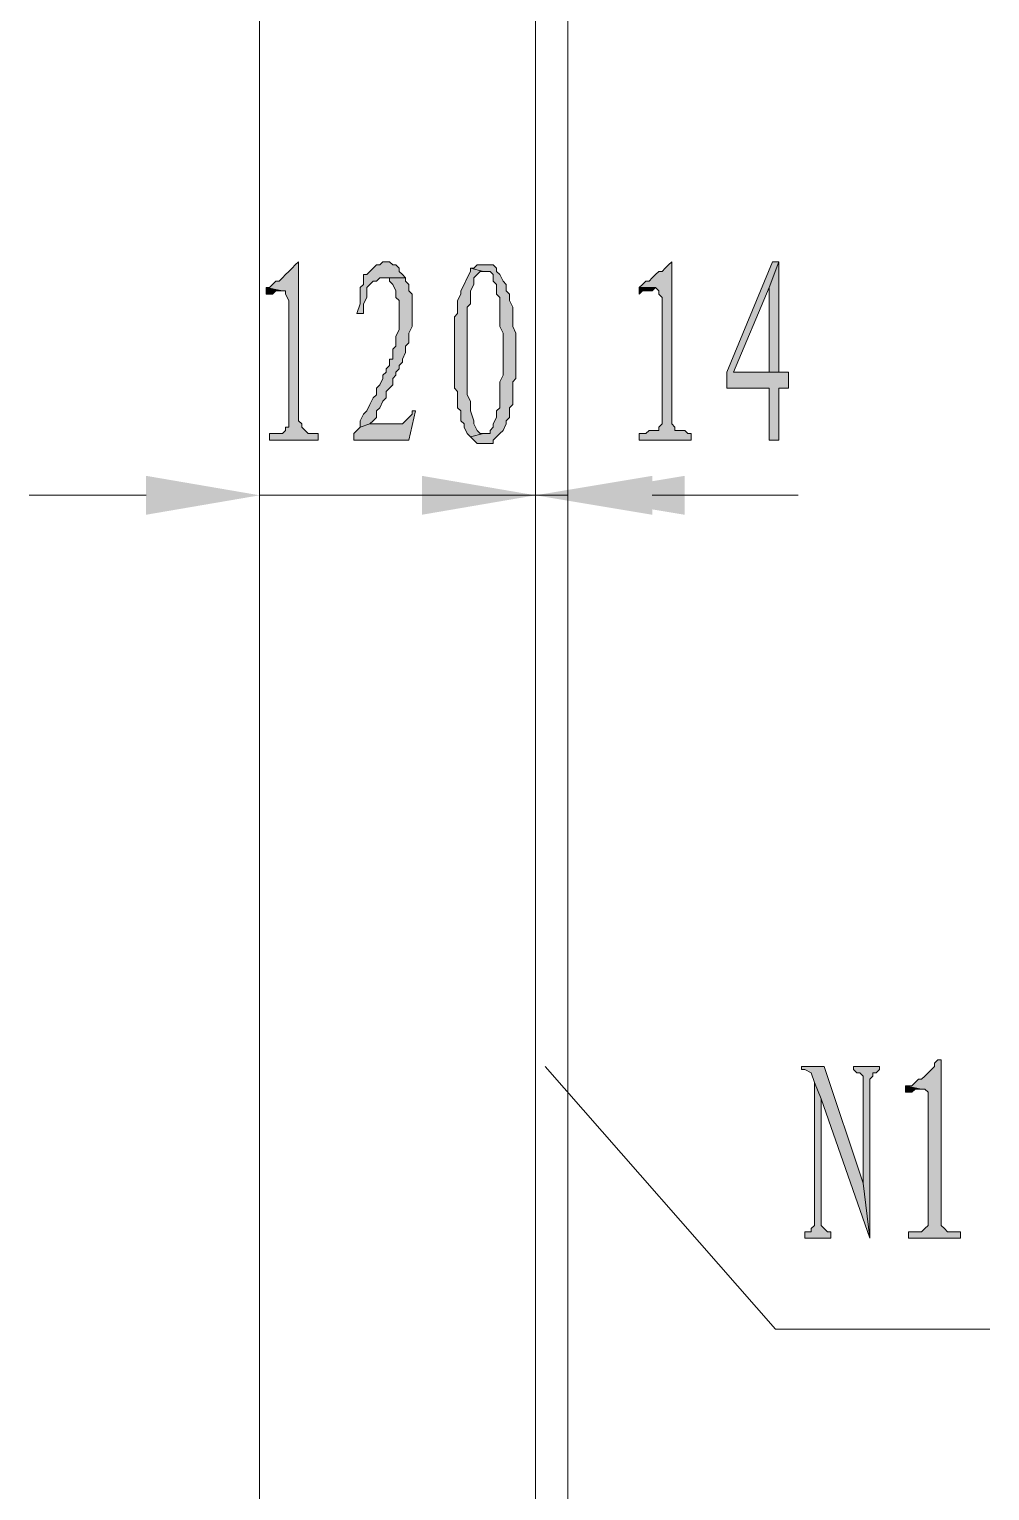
# Model space of a CAD drawing. Header units: millimetres. Extents: x 24 to 410, y 10 to 282.
# Drawn here: x 192.41 to 204.94, y 107.11 to 126.18 of the extents above; entities that cross this region are included whole.
import ezdxf

# ---------------------------------------------------------------- set-up
doc = ezdxf.new("R2010")
doc.units = ezdxf.units.MM

msp = doc.modelspace()

# ---------------------------------------------------------------- hatches: boundary and pattern name
h = msp.add_hatch(color=256)
h.dxf.hatch_style = 2
h.paths.add_polyline_path([(195.918667, 123.147667), (195.876333, 123.105333), (195.834, 123.063), (195.791667, 123.020667), (195.749333, 122.978333), (195.707, 122.936), (195.664667, 122.893667), (195.622333, 122.893667), (195.58, 122.851333), (195.537667, 122.809), (195.495333, 122.809), (195.707, 122.766667), (195.749333, 122.766667), (195.749333, 122.724333), (195.791667, 122.639667), (195.791667, 120.988667), (195.749333, 120.988667), (195.749333, 120.946333), (195.707, 120.904), (195.537667, 120.904), (195.537667, 120.819333), (196.172667, 120.819333), (196.172667, 120.904), (196.045667, 120.904), (196.003333, 120.946333), (195.961, 120.988667), (195.961, 121.031), (195.918667, 121.073333)])
h = msp.add_hatch(color=256)
h.dxf.hatch_style = 2
h.paths.add_polyline_path([(197.061667, 123.147667), (197.019333, 123.147667), (196.977, 123.105333), (196.934667, 123.105333), (196.892333, 123.063), (196.85, 123.020667), (196.807667, 122.978333), (196.765333, 122.978333), (196.765333, 122.936), (196.765333, 122.851333), (196.723, 122.809), (196.723, 122.597333), (196.680667, 122.470333), (196.765333, 122.470333), (196.765333, 122.555), (196.765333, 122.597333), (196.807667, 122.682), (196.807667, 122.809), (196.85, 122.851333), (196.892333, 122.893667), (196.934667, 122.893667), (196.977, 122.936), (197.019333, 122.936), (197.315667, 122.936), (197.273333, 122.978333), (197.231, 123.020667), (197.231, 123.063), (197.188667, 123.105333), (197.146333, 123.105333), (197.104, 123.147667)])
h = msp.add_hatch(color=256)
h.dxf.hatch_style = 2
h.paths.add_polyline_path([(198.162333, 123.063), (198.162333, 123.020667), (198.12, 122.936), (198.077667, 122.851333), (198.035333, 122.766667), (198.035333, 122.724333), (197.993, 122.639667), (197.993, 122.470333), (197.950667, 122.428), (197.950667, 121.496667), (197.993, 121.454333), (197.993, 121.369667), (197.993, 121.327333), (197.993, 121.242667), (198.035333, 121.200333), (198.035333, 121.073333), (198.077667, 121.031), (198.077667, 120.988667), (198.12, 120.904), (198.162333, 120.861667), (198.331667, 120.904), (198.289333, 120.904), (198.247, 120.946333), (198.204667, 121.031), (198.204667, 121.073333), (198.162333, 121.200333), (198.162333, 121.327333), (198.12, 121.412), (198.12, 122.555), (198.162333, 122.597333), (198.162333, 122.766667), (198.204667, 122.851333), (198.204667, 122.936), (198.247, 122.978333), (198.289333, 123.020667), (198.331667, 123.020667)])
h = msp.add_hatch(color=256)
h.dxf.hatch_style = 2
h.paths.add_polyline_path([(198.331667, 123.105333), (198.247, 123.105333), (198.204667, 123.063), (198.162333, 123.063), (198.331667, 123.020667), (198.416333, 123.020667), (198.458667, 122.978333), (198.458667, 122.893667), (198.501, 122.851333), (198.501, 122.724333), (198.543333, 122.682), (198.543333, 122.301), (198.585667, 122.216333), (198.585667, 121.962333), (198.585667, 121.92), (198.585667, 121.666), (198.543333, 121.581333), (198.543333, 121.242667), (198.501, 121.200333), (198.501, 121.115667), (198.458667, 121.031), (198.458667, 120.988667), (198.416333, 120.946333), (198.416333, 120.904), (198.374, 120.904), (198.331667, 120.904), (198.162333, 120.861667), (198.204667, 120.819333), (198.247, 120.777), (198.458667, 120.777), (198.458667, 120.819333), (198.501, 120.861667), (198.543333, 120.904), (198.585667, 120.946333), (198.628, 121.031), (198.628, 121.073333), (198.670333, 121.115667), (198.670333, 121.242667), (198.712667, 121.285), (198.712667, 121.581333), (198.755, 121.623667), (198.755, 122.216333), (198.712667, 122.301), (198.712667, 122.555), (198.670333, 122.639667), (198.670333, 122.724333), (198.628, 122.766667), (198.628, 122.851333), (198.585667, 122.893667), (198.543333, 122.978333), (198.501, 123.020667), (198.501, 123.063), (198.458667, 123.105333)])
h = msp.add_hatch(color=256)
h.dxf.hatch_style = 2
h.paths.add_polyline_path([(200.787, 123.147667), (200.744667, 123.105333), (200.702333, 123.063), (200.66, 123.020667), (200.617667, 123.020667), (200.575333, 122.978333), (200.533, 122.936), (200.490667, 122.893667), (200.448333, 122.893667), (200.406, 122.851333), (200.363667, 122.809), (200.575333, 122.809), (200.617667, 122.766667), (200.617667, 122.724333), (200.66, 122.682), (200.66, 121.031), (200.617667, 120.988667), (200.617667, 120.946333), (200.575333, 120.946333), (200.490667, 120.946333), (200.448333, 120.904), (200.363667, 120.904), (200.363667, 120.819333), (201.041, 120.819333), (201.041, 120.904), (200.998667, 120.904), (200.956333, 120.946333), (200.829333, 120.946333), (200.829333, 120.988667), (200.787, 121.031)])
h = msp.add_hatch(color=256)
h.dxf.hatch_style = 2
h.paths.add_polyline_path([(202.184, 123.147667), (202.099333, 123.147667), (201.506667, 121.708333), (201.506667, 121.496667), (202.057, 121.496667), (202.057, 120.819333), (202.184, 120.819333), (202.184, 121.496667), (202.311, 121.496667), (202.311, 121.708333), (202.184, 121.708333), (201.591333, 121.708333), (202.057, 122.809)])
h = msp.add_hatch(color=256)
h.dxf.hatch_style = 2
h.paths.add_polyline_path([(202.184, 123.147667), (202.057, 122.809), (202.057, 121.708333), (201.591333, 121.708333), (202.184, 121.708333)])
h = msp.add_hatch(color=256)
h.dxf.hatch_style = 2
h.paths.add_polyline_path([(195.495333, 122.809), (195.495333, 122.724333), (195.58, 122.724333), (195.622333, 122.766667), (195.707, 122.766667)])
h = msp.add_hatch(color=256)
h.dxf.hatch_style = 2
h.paths.add_polyline_path([(197.315667, 122.936), (197.019333, 122.936), (197.061667, 122.936), (197.104, 122.936), (197.104, 122.893667), (197.146333, 122.851333), (197.188667, 122.766667), (197.188667, 122.682), (197.231, 122.639667), (197.231, 122.258667), (197.188667, 122.174), (197.188667, 122.047), (197.146333, 122.004667), (197.146333, 121.877667), (197.104, 121.877667), (197.104, 121.793), (197.061667, 121.750667), (197.061667, 121.708333), (197.019333, 121.666), (197.019333, 121.623667), (196.977, 121.539), (196.934667, 121.496667), (196.934667, 121.412), (196.892333, 121.369667), (196.85, 121.285), (196.807667, 121.200333), (196.765333, 121.158), (196.723, 121.073333), (196.723, 120.988667), (196.85, 121.031), (196.892333, 121.073333), (196.934667, 121.115667), (196.934667, 121.200333), (196.977, 121.242667), (197.019333, 121.327333), (197.061667, 121.369667), (197.061667, 121.454333), (197.104, 121.496667), (197.146333, 121.539), (197.146333, 121.623667), (197.188667, 121.666), (197.188667, 121.708333), (197.231, 121.750667), (197.231, 121.793), (197.273333, 121.835333), (197.273333, 121.877667), (197.315667, 121.962333), (197.315667, 122.047), (197.358, 122.089333), (197.358, 122.216333), (197.400333, 122.301), (197.400333, 122.724333), (197.358, 122.766667), (197.358, 122.851333), (197.315667, 122.893667)])
h = msp.add_hatch(color=256)
h.dxf.hatch_style = 2
h.paths.add_polyline_path([(200.363667, 122.809), (200.363667, 122.724333), (200.406, 122.766667), (200.533, 122.766667), (200.575333, 122.809)])
h = msp.add_hatch(color=256)
h.dxf.hatch_style = 2
h.paths.add_polyline_path([(197.442667, 121.200333), (197.400333, 121.200333), (197.400333, 121.158), (197.358, 121.115667), (197.315667, 121.073333), (197.273333, 121.031), (196.85, 121.031), (196.723, 120.988667), (196.638333, 120.904), (196.638333, 120.819333), (197.358, 120.819333)])
h = msp.add_hatch(color=256)
h.dxf.hatch_style = 2
h.paths.add_polyline_path([(193.929, 120.353667), (193.929, 119.845667), (195.410667, 120.099667)])
h = msp.add_hatch(color=256)
h.dxf.hatch_style = 2
h.paths.add_polyline_path([(197.527333, 120.353667), (197.527333, 119.845667), (199.009, 120.099667)])
h = msp.add_hatch(color=256)
h.dxf.hatch_style = 2
h.paths.add_polyline_path([(200.533, 120.353667), (200.533, 119.845667), (199.009, 120.099667)])
h = msp.add_hatch(color=256)
h.dxf.hatch_style = 2
h.paths.add_polyline_path([(200.956333, 120.353667), (200.956333, 119.845667), (199.432333, 120.099667)])
h = msp.add_hatch(color=256)
h.dxf.hatch_style = 2
h.paths.add_polyline_path([(204.300667, 112.733667), (204.258333, 112.733667), (204.216, 112.691333), (204.216, 112.649), (204.173667, 112.606667), (204.131333, 112.564333), (204.089, 112.522), (204.046667, 112.479667), (204.004333, 112.479667), (203.962, 112.437333), (203.919667, 112.395), (203.835, 112.395), (204.046667, 112.352667), (204.089, 112.352667), (204.131333, 112.310333), (204.131333, 110.574667), (204.089, 110.532333), (204.046667, 110.49), (203.877333, 110.49), (203.877333, 110.405333), (204.554667, 110.405333), (204.554667, 110.49), (204.385333, 110.49), (204.343, 110.532333), (204.300667, 110.574667)])
h = msp.add_hatch(color=256)
h.dxf.hatch_style = 2
h.paths.add_polyline_path([(202.776667, 112.649), (202.480333, 112.649), (202.480333, 112.606667), (202.522667, 112.606667), (202.607333, 112.564333), (202.649667, 112.437333), (202.734333, 112.225667), (203.369333, 110.405333), (203.284667, 111.125)])
h = msp.add_hatch(color=256)
h.dxf.hatch_style = 2
h.paths.add_polyline_path([(203.496333, 112.649), (203.157667, 112.649), (203.157667, 112.606667), (203.2, 112.564333), (203.242333, 112.564333), (203.284667, 112.522), (203.284667, 111.125), (203.369333, 110.405333), (203.369333, 112.479667), (203.411667, 112.522), (203.411667, 112.564333), (203.454, 112.564333), (203.496333, 112.606667)])
h = msp.add_hatch(color=256)
h.dxf.hatch_style = 2
h.paths.add_polyline_path([(202.649667, 112.437333), (202.649667, 110.574667), (202.607333, 110.532333), (202.607333, 110.49), (202.522667, 110.49), (202.522667, 110.405333), (202.861333, 110.405333), (202.861333, 110.49), (202.819, 110.49), (202.776667, 110.532333), (202.734333, 110.574667), (202.734333, 112.225667)])
h = msp.add_hatch(color=256)
h.dxf.hatch_style = 2
h.paths.add_polyline_path([(203.835, 112.395), (203.835, 112.310333), (203.877333, 112.310333), (203.919667, 112.310333), (203.962, 112.352667), (204.046667, 112.352667)])

# ---------------------------------------------------------------- linework, layer by layer
at = {"lineweight": 0}
for points in [[(195.410667, 135.89), (195.410667, 49.191333)], [(199.009, 135.89), (199.009, 106.214333)], [(199.432333, 135.89), (199.432333, 106.214333)], [(195.410667, 118.618), (195.410667, 121.115667)], [(199.009, 118.618), (199.009, 121.115667)], [(199.009, 118.618), (199.009, 121.115667)], [(199.432333, 118.618), (199.432333, 121.115667)], [(193.929, 120.099667), (192.405, 120.099667)], [(195.410667, 120.099667), (199.009, 120.099667)], [(197.527333, 120.099667), (196.045667, 120.099667)], [(199.009, 120.099667), (199.432333, 120.099667)], [(200.533, 120.099667), (202.014667, 120.099667)], [(200.956333, 120.099667), (202.438, 120.099667)], [(202.141667, 109.22), (199.136, 112.649)], [(202.141667, 109.22), (204.935667, 109.22)]]:
    msp.add_lwpolyline(points, dxfattribs=at)
for points in [[(195.918667, 123.147667), (195.876333, 123.105333), (195.834, 123.063), (195.791667, 123.020667), (195.749333, 122.978333), (195.707, 122.936), (195.664667, 122.893667), (195.622333, 122.893667), (195.58, 122.851333), (195.537667, 122.809), (195.495333, 122.809), (195.707, 122.766667), (195.749333, 122.766667), (195.749333, 122.724333), (195.791667, 122.639667), (195.791667, 120.988667), (195.749333, 120.988667), (195.749333, 120.946333), (195.707, 120.904), (195.537667, 120.904), (195.537667, 120.819333), (196.172667, 120.819333), (196.172667, 120.904), (196.045667, 120.904), (196.003333, 120.946333), (195.961, 120.988667), (195.961, 121.031), (195.918667, 121.073333)], [(197.061667, 123.147667), (197.019333, 123.147667), (196.977, 123.105333), (196.934667, 123.105333), (196.892333, 123.063), (196.85, 123.020667), (196.807667, 122.978333), (196.765333, 122.978333), (196.765333, 122.936), (196.765333, 122.851333), (196.723, 122.809), (196.723, 122.597333), (196.680667, 122.470333), (196.765333, 122.470333), (196.765333, 122.555), (196.765333, 122.597333), (196.807667, 122.682), (196.807667, 122.809), (196.85, 122.851333), (196.892333, 122.893667), (196.934667, 122.893667), (196.977, 122.936), (197.019333, 122.936), (197.315667, 122.936), (197.273333, 122.978333), (197.231, 123.020667), (197.231, 123.063), (197.188667, 123.105333), (197.146333, 123.105333), (197.104, 123.147667)], [(198.162333, 123.063), (198.162333, 123.020667), (198.12, 122.936), (198.077667, 122.851333), (198.035333, 122.766667), (198.035333, 122.724333), (197.993, 122.639667), (197.993, 122.470333), (197.950667, 122.428), (197.950667, 121.496667), (197.993, 121.454333), (197.993, 121.369667), (197.993, 121.327333), (197.993, 121.242667), (198.035333, 121.200333), (198.035333, 121.073333), (198.077667, 121.031), (198.077667, 120.988667), (198.12, 120.904), (198.162333, 120.861667), (198.331667, 120.904), (198.289333, 120.904), (198.247, 120.946333), (198.204667, 121.031), (198.204667, 121.073333), (198.162333, 121.200333), (198.162333, 121.327333), (198.12, 121.412), (198.12, 122.555), (198.162333, 122.597333), (198.162333, 122.766667), (198.204667, 122.851333), (198.204667, 122.936), (198.247, 122.978333), (198.289333, 123.020667), (198.331667, 123.020667)], [(198.331667, 123.105333), (198.247, 123.105333), (198.204667, 123.063), (198.162333, 123.063), (198.331667, 123.020667), (198.416333, 123.020667), (198.458667, 122.978333), (198.458667, 122.893667), (198.501, 122.851333), (198.501, 122.724333), (198.543333, 122.682), (198.543333, 122.301), (198.585667, 122.216333), (198.585667, 121.962333), (198.585667, 121.92), (198.585667, 121.666), (198.543333, 121.581333), (198.543333, 121.242667), (198.501, 121.200333), (198.501, 121.115667), (198.458667, 121.031), (198.458667, 120.988667), (198.416333, 120.946333), (198.416333, 120.904), (198.374, 120.904), (198.331667, 120.904), (198.162333, 120.861667), (198.204667, 120.819333), (198.247, 120.777), (198.458667, 120.777), (198.458667, 120.819333), (198.501, 120.861667), (198.543333, 120.904), (198.585667, 120.946333), (198.628, 121.031), (198.628, 121.073333), (198.670333, 121.115667), (198.670333, 121.242667), (198.712667, 121.285), (198.712667, 121.581333), (198.755, 121.623667), (198.755, 122.216333), (198.712667, 122.301), (198.712667, 122.555), (198.670333, 122.639667), (198.670333, 122.724333), (198.628, 122.766667), (198.628, 122.851333), (198.585667, 122.893667), (198.543333, 122.978333), (198.501, 123.020667), (198.501, 123.063), (198.458667, 123.105333)], [(200.787, 123.147667), (200.744667, 123.105333), (200.702333, 123.063), (200.66, 123.020667), (200.617667, 123.020667), (200.575333, 122.978333), (200.533, 122.936), (200.490667, 122.893667), (200.448333, 122.893667), (200.406, 122.851333), (200.363667, 122.809), (200.575333, 122.809), (200.617667, 122.766667), (200.617667, 122.724333), (200.66, 122.682), (200.66, 121.031), (200.617667, 120.988667), (200.617667, 120.946333), (200.575333, 120.946333), (200.490667, 120.946333), (200.448333, 120.904), (200.363667, 120.904), (200.363667, 120.819333), (201.041, 120.819333), (201.041, 120.904), (200.998667, 120.904), (200.956333, 120.946333), (200.829333, 120.946333), (200.829333, 120.988667), (200.787, 121.031)], [(202.184, 123.147667), (202.099333, 123.147667), (201.506667, 121.708333), (201.506667, 121.496667), (202.057, 121.496667), (202.057, 120.819333), (202.184, 120.819333), (202.184, 121.496667), (202.311, 121.496667), (202.311, 121.708333), (202.184, 121.708333), (201.591333, 121.708333), (202.057, 122.809)], [(202.184, 123.147667), (202.057, 122.809), (202.057, 121.708333), (201.591333, 121.708333), (202.184, 121.708333)], [(195.495333, 122.809), (195.495333, 122.724333), (195.58, 122.724333), (195.622333, 122.766667), (195.707, 122.766667)], [(197.315667, 122.936), (197.019333, 122.936), (197.061667, 122.936), (197.104, 122.936), (197.104, 122.893667), (197.146333, 122.851333), (197.188667, 122.766667), (197.188667, 122.682), (197.231, 122.639667), (197.231, 122.258667), (197.188667, 122.174), (197.188667, 122.047), (197.146333, 122.004667), (197.146333, 121.877667), (197.104, 121.877667), (197.104, 121.793), (197.061667, 121.750667), (197.061667, 121.708333), (197.019333, 121.666), (197.019333, 121.623667), (196.977, 121.539), (196.934667, 121.496667), (196.934667, 121.412), (196.892333, 121.369667), (196.85, 121.285), (196.807667, 121.200333), (196.765333, 121.158), (196.723, 121.073333), (196.723, 120.988667), (196.85, 121.031), (196.892333, 121.073333), (196.934667, 121.115667), (196.934667, 121.200333), (196.977, 121.242667), (197.019333, 121.327333), (197.061667, 121.369667), (197.061667, 121.454333), (197.104, 121.496667), (197.146333, 121.539), (197.146333, 121.623667), (197.188667, 121.666), (197.188667, 121.708333), (197.231, 121.750667), (197.231, 121.793), (197.273333, 121.835333), (197.273333, 121.877667), (197.315667, 121.962333), (197.315667, 122.047), (197.358, 122.089333), (197.358, 122.216333), (197.400333, 122.301), (197.400333, 122.724333), (197.358, 122.766667), (197.358, 122.851333), (197.315667, 122.893667)], [(200.363667, 122.809), (200.363667, 122.724333), (200.406, 122.766667), (200.533, 122.766667), (200.575333, 122.809)], [(197.442667, 121.200333), (197.400333, 121.200333), (197.400333, 121.158), (197.358, 121.115667), (197.315667, 121.073333), (197.273333, 121.031), (196.85, 121.031), (196.723, 120.988667), (196.638333, 120.904), (196.638333, 120.819333), (197.358, 120.819333)], [(204.300667, 112.733667), (204.258333, 112.733667), (204.216, 112.691333), (204.216, 112.649), (204.173667, 112.606667), (204.131333, 112.564333), (204.089, 112.522), (204.046667, 112.479667), (204.004333, 112.479667), (203.962, 112.437333), (203.919667, 112.395), (203.835, 112.395), (204.046667, 112.352667), (204.089, 112.352667), (204.131333, 112.310333), (204.131333, 110.574667), (204.089, 110.532333), (204.046667, 110.49), (203.877333, 110.49), (203.877333, 110.405333), (204.554667, 110.405333), (204.554667, 110.49), (204.385333, 110.49), (204.343, 110.532333), (204.300667, 110.574667)], [(202.776667, 112.649), (202.480333, 112.649), (202.480333, 112.606667), (202.522667, 112.606667), (202.607333, 112.564333), (202.649667, 112.437333), (202.734333, 112.225667), (203.369333, 110.405333), (203.284667, 111.125)], [(203.496333, 112.649), (203.157667, 112.649), (203.157667, 112.606667), (203.2, 112.564333), (203.242333, 112.564333), (203.284667, 112.522), (203.284667, 111.125), (203.369333, 110.405333), (203.369333, 112.479667), (203.411667, 112.522), (203.411667, 112.564333), (203.454, 112.564333), (203.496333, 112.606667)], [(202.649667, 112.437333), (202.649667, 110.574667), (202.607333, 110.532333), (202.607333, 110.49), (202.522667, 110.49), (202.522667, 110.405333), (202.861333, 110.405333), (202.861333, 110.49), (202.819, 110.49), (202.776667, 110.532333), (202.734333, 110.574667), (202.734333, 112.225667)], [(203.835, 112.395), (203.835, 112.310333), (203.877333, 112.310333), (203.919667, 112.310333), (203.962, 112.352667), (204.046667, 112.352667)]]:
    msp.add_lwpolyline(points, close=True, dxfattribs=at)

doc.saveas('drawing.dxf')
